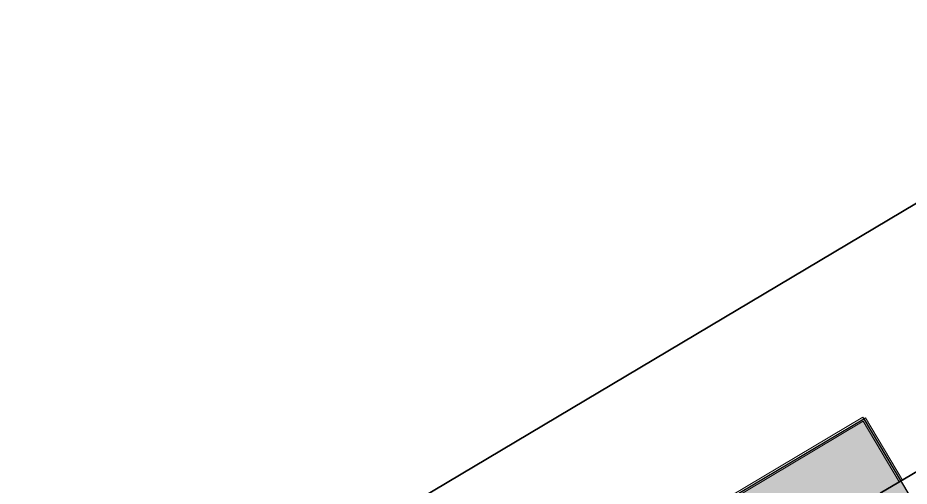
# Model space of a CAD drawing. Header units: millimetres. Extents: x 0 to 312583, y -208103 to 25097.
# Drawn here: x 102122 to 116247, y -65847 to -58421 of the extents above; entities that cross this region are included whole.
import ezdxf

# ---------------------------------------------------------------- set-up
doc = ezdxf.new("R2010")
doc.units = ezdxf.units.MM
doc.linetypes.add('Solid', pattern=[0])
for name, color, linetype, lineweight in [('Border', 7, 'Solid', 35), ('Outer Walls', 254, 'Solid', 25), ('Room Walls', 47, 'Solid', 35), ('Studio Apartment', 250, 'Solid', 25)]:
    doc.layers.add(name, color=color, linetype=linetype, lineweight=lineweight)

msp = doc.modelspace()

# ---------------------------------------------------------------- hatches: boundary and pattern name
at = {"layer": 'Studio Apartment', "linetype": 'Solid', "lineweight": 25}
msp.add_hatch(color=252, dxfattribs=at).paths.add_polyline_path([(115527, -64777), (116244, -65980), (113611, -67547), (112894, -66344)], flags=0)

# ---------------------------------------------------------------- linework, layer by layer
at = {"layer": 'Border', "color": 1, "linetype": 'Solid', "lineweight": 35}
msp.add_line((0, -130638), (219417, 0), dxfattribs=at)
at = {"layer": 'Outer Walls', "color": 47, "linetype": 'Solid', "lineweight": 35}
msp.add_line((115789, -65960), (117039, -65215), dxfattribs=at)
at = {"layer": 'Room Walls', "color": 47, "linetype": 'Solid', "lineweight": 9}
for p, q in [((112879, -66319), (115512, -64751)), ((115517, -64818), (112935, -66355)), ((115512, -64751), (115527, -64777)), ((116090, -65780), (115517, -64818)), ((115527, -64777), (115553, -64761)), ((115553, -64761), (116142, -65749)), ((116142, -65749), (116090, -65780))]:
    msp.add_line(p, q, dxfattribs=at)
at = {"layer": 'Studio Apartment', "color": 252, "linetype": 'Solid', "lineweight": 25}
for p, q in [((112894, -66344), (115527, -64777)), ((115527, -64777), (116244, -65980))]:
    msp.add_line(p, q, dxfattribs=at)

doc.saveas('drawing.dxf')
